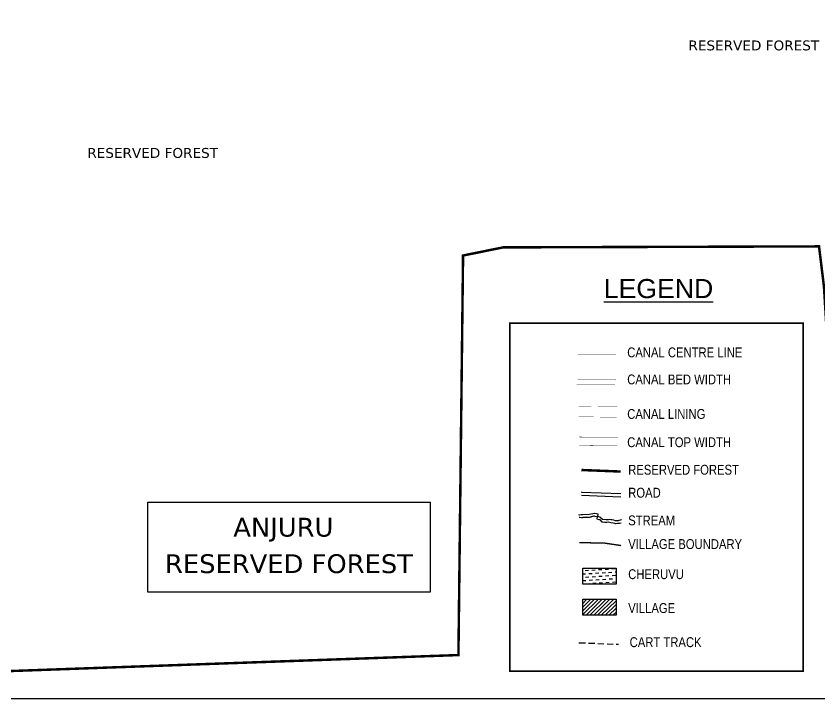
# Model space of a CAD drawing. Header units: inches. Extents: x 360616 to 379062, y 1506291 to 1520405.
# Drawn here: x 372143 to 375391, y 1507683 to 1510441 of the extents above; entities that cross this region are included whole.
import ezdxf
from ezdxf.enums import TextEntityAlignment as Align

# ---------------------------------------------------------------- set-up
doc = ezdxf.new("R2010")
doc.units = ezdxf.units.IN
doc.header["$MEASUREMENT"] = 0
for name, pattern in [('ACAD_ISO02W100', [15, 12, -3]), ('BORDER', [1.75, 0.5, -0.25, 0.5, -0.25, 0, -0.25]), ('DASHED', [0.75, 0.5, -0.25])]:
    doc.linetypes.add(name, pattern=pattern)
for name, color, linetype in [('canal bed with', 5, 'Continuous'), ('FRAME 025', 7, 'Continuous'), ('laying', 4, 'Continuous'), ('S', 6, 'Continuous'), ('STREAM', 4, 'Continuous'), ('TABLE', 7, 'Continuous'), ('Tank', 17, 'Continuous'), ('TITLEBLOCK', 7, 'Continuous'), ('Top of bound', 1, 'Continuous'), ('VB NAME', 5, 'ACAD_ISO02W100'), ('VILLAGE_AREA', 1, 'Continuous'), ('ZSTU', 7, 'Continuous'), ('ZTEXT', 7, 'Continuous')]:
    doc.layers.add(name, color=color, linetype=linetype)
doc.layers.add('ROAD', color=1, linetype='Continuous', lineweight=25)
doc.layers.add('VILL_BOUNDARY', color=6, linetype='BORDER', lineweight=30)
doc.styles.add('A', font='ARIAL.TTF')
doc.styles.add('ARIALN', font='ARIALN.TTF')
doc.styles.get("Standard").update_dxf_attribs({"font": 'verdana.TTF'})

msp = doc.modelspace()

# ---------------------------------------------------------------- hatches: boundary and pattern name
at = {"layer": 'Tank'}
h = msp.add_hatch(dxfattribs=at)
h.set_pattern_fill('DASH', color=4, scale=107.39145, angle=3.5405, style=0)
h.set_pattern_definition([(3.5405362, (-2396804.32, -9750792.038), (12.569319033, 14.227300593), [13.4239313, -13.4239313])])
h.paths.add_polyline_path([(374566.9, 1508146.1), (374566.9, 1508210.3), (374432.7, 1508210.3), (374432.7, 1508146.1)])
at = {"layer": 'VILLAGE_AREA'}
h = msp.add_hatch(dxfattribs=at)
h.set_pattern_fill('ANSI31', color=256, scale=86.440344, angle=-0.5799, style=0)
h.set_pattern_definition([(44.4201121, (-48610.575, -101027.643), (-7.562601874, 7.71725386), [])])
h.paths.add_polyline_path([(374432.7, 1508085.3), (374432.7, 1508021.1), (374566.9, 1508021.1), (374566.9, 1508085.3)])

# ---------------------------------------------------------------- linework, layer by layer
at = {"layer": 'canal bed with', "color": 5, "const_width": 1.44}
for points in [[(374562.5, 1508951.5), (374553.4, 1508951.6), (374408.9, 1508951.5), (374407.9, 1508951.6)], [(374567.4, 1508970.9), (374553.6, 1508971.1), (374411.9, 1508971)]]:
    msp.add_lwpolyline(points, dxfattribs=at)
at = {"layer": 'FRAME 025', "lineweight": -3, "const_width": 7.21}
msp.add_lwpolyline([(374137.7, 1509200.4), (375323.5, 1509200.4), (375323.5, 1507794.9), (374137.7, 1507794.9)], close=True, dxfattribs=at)
at = {"layer": 'FRAME 025', "lineweight": -3}
for points in [[(374432.7, 1508210.3), (374566.9, 1508210.3), (374566.9, 1508146.1), (374432.7, 1508146.1)], [(374432.7, 1508085.3), (374566.9, 1508085.3), (374566.9, 1508021.1), (374432.7, 1508021.1)]]:
    msp.add_lwpolyline(points, close=True, dxfattribs=at)
at = {"layer": 'laying', "const_width": 1.15}
for points in [[(374416.4, 1508865), (374525.2, 1508864.2), (374572.3, 1508863.6)], [(374416.2, 1508822), (374534.5, 1508821.1), (374569.9, 1508820.7)]]:
    msp.add_lwpolyline(points, dxfattribs=at)
at = {"layer": 'ROAD', "color": 1}
for points in [[(374427, 1508518.6), (374428, 1508518.3), (374586, 1508512.2)], [(374427, 1508505.3), (374427.4, 1508505.2), (374586, 1508498.9)]]:
    msp.add_lwpolyline(points, dxfattribs=at)
at = {"layer": 'ROAD', "color": 30, "linetype": 'DASHED', "ltscale": 50}
msp.add_lwpolyline([(374417.3, 1507910), (374418.3, 1507909.8), (374576.3, 1507903.6)], dxfattribs=at)
at = {"layer": 'S', "color": 6, "const_width": 1.08}
msp.add_lwpolyline([(374566.7, 1509075), (374555.3, 1509075.1), (374411.7, 1509075)], dxfattribs=at)
at = {"layer": 'STREAM'}
for points in [[(374589.3, 1508405.7), (374587.4, 1508405.7), (374583.5, 1508404.7), (374578.2, 1508402.9), (374575.8, 1508402.1), (374573.6, 1508402), (374572.4, 1508401.8), (374568.9, 1508401.8), (374564.6, 1508402.5), (374557.5, 1508404.2), (374549.8, 1508406.1), (374546.2, 1508406.7), (374539.7, 1508407), (374534.6, 1508406.6), (374527.3, 1508406.4), (374512.4, 1508407), (374502.1, 1508416.3), (374494.1, 1508419.5), (374495.4, 1508429.3), (374487.4, 1508430.3), (374479.9, 1508431.1), (374478, 1508431.1), (374473.4, 1508430.7), (374465.9, 1508428.9), (374458.9, 1508427.3), (374431.8, 1508425.8), (374425.9, 1508425.9), (374420.6, 1508425.5), (374416.2, 1508426.2)], [(374588.2, 1508392.8), (374587.3, 1508392.6), (374581.1, 1508391.8), (374573.4, 1508390.9), (374566.8, 1508390.1), (374561.8, 1508390.9), (374555.5, 1508392.2), (374546.3, 1508394.4), (374535.4, 1508396.2), (374530.3, 1508395.9), (374526.1, 1508395.6), (374521.5, 1508395.4), (374513.4, 1508396.6), (374510.7, 1508397), (374505.4, 1508402.8), (374501.4, 1508406.1), (374496.9, 1508406.5), (374492.3, 1508407.9), (374490.1, 1508409.5), (374492.1, 1508417.8), (374487.8, 1508418.9), (374482.6, 1508420.1), (374479.8, 1508420.3), (374477.3, 1508420.4), (374473.2, 1508419.5), (374471.1, 1508419.2), (374468.5, 1508418.6), (374466.3, 1508418), (374464.7, 1508417.5), (374462.4, 1508416.8), (374458.2, 1508416.1), (374435.7, 1508415.3), (374433.5, 1508414.9), (374429.9, 1508414.7), (374427.4, 1508414.6), (374420.4, 1508415.2), (374419.1, 1508415.3), (374417.9, 1508415.4)]]:
    msp.add_lwpolyline(points, dxfattribs=at)
at = {"layer": 'Top of bound', "const_width": 1.44}
for points in [[(374418.7, 1508740.7), (374527, 1508739.9), (374574.7, 1508739.4)], [(374572.9, 1508704.8), (374538, 1508705.2), (374419.3, 1508706)]]:
    msp.add_lwpolyline(points, dxfattribs=at)
at = {"layer": 'VB NAME', "color": 3, "linetype": 'ByBlock', "ltscale": 2}
msp.add_lwpolyline([(372675.1, 1508477), (373815.4, 1508477), (373815.4, 1508113.4), (372675.1, 1508113.4)], close=True, dxfattribs=at)
at = {"layer": 'VILL_BOUNDARY', "color": 6, "linetype": 'DASHED', "lineweight": -2, "ltscale": 50, "const_width": 5.41}
msp.add_lwpolyline([(374418.9, 1508313.7), (374516.8, 1508312.7), (374587.6, 1508302.2)], dxfattribs=at)
at = {"layer": 'ZSTU'}
msp.add_lwpolyline([(376959.8, 1507682.8), (360959.8, 1507682.8), (360959.8, 1519162.8), (376959.8, 1519162.8)], close=True, dxfattribs=at)
at = {"layer": 'ZSTU', "color": 3, "const_width": 10}
for points in [[(376825.5, 1509000.9), (376103.9, 1508977.9), (375430.8, 1508960), (375407.1, 1509348.1), (375387.2, 1509510.5), (374110.8, 1509506.5), (373948.9, 1509473.6), (373930.2, 1507860), (371102.7, 1507759.1), (370977.9, 1508165.3), (370918.6, 1508199.8), (369965.6, 1507931.2), (369935.8, 1508710.9), (369866.1, 1509073.9), (369892.5, 1509725.6), (369864.1, 1509993.3), (369775.6, 1510064.1), (369770.6, 1510145), (369727, 1510390)], [(374427, 1508607.5), (374427.4, 1508607.4), (374586, 1508601.1)]]:
    msp.add_lwpolyline(points, dxfattribs=at)

# ---------------------------------------------------------------- texts
at = {"layer": 'TABLE', "extrusion": (0.000201441, 0.004807, 0.999988), "style": 'A'}
msp.add_text('%%ULEGEND', height=77.03, rotation=359.9999, dxfattribs=at).set_placement((374738.6, 1509322.4, 7330.6), align=Align.MIDDLE)
at = {"layer": 'TITLEBLOCK', "extrusion": (0.000201441, 0.004807, 0.999988), "style": 'ARIALN'}
for s, height, p in [('CANAL CENTRE LINE', 39.715, (374612.2, 1509044.8, 7329.3)), ('CANAL BED WIDTH', 39.715, (374612.2, 1508935.5, 7328.7)), ('CANAL LINING', 39.715, (374612.2, 1508796, 7328.1)), ('CANAL TOP WIDTH', 39.715, (374612.2, 1508681.9, 7327.5)), ('RESERVED FOREST', 39.715, (374616.2, 1508570.7, 7327)), ('ROAD', 39.71, (374616.2, 1508478.1, 7326.5)), ('STREAM', 39.71, (374616.2, 1508366.1, 7326)), ('VILLAGE BOUNDARY', 39.715, (374616.2, 1508270.6, 7325.5)), ('CHERUVU', 39.71, (374616.2, 1508149, 7325)), ('VILLAGE', 39.71, (374616.2, 1508012.2, 7324.3)), ('CART TRACK', 39.71, (374622, 1507874.4, 7323.6))]:
    msp.add_text(s, height=height, rotation=359.9999, dxfattribs=at).set_placement(p)
at = {"layer": 'VB NAME', "color": 3, "ltscale": 2}
for s, height, p in [('ANJURU', 75.88, (373020.6, 1508338.5)), ('RESERVED FOREST', 75.878, (372744.5, 1508191.1))]:
    msp.add_text(s, height=height, dxfattribs=at).set_placement(p)
at = {"layer": 'ZTEXT', "color": 3, "ltscale": 2, "char_height": 40, "attachment_point": 1}
for insert in [(374859.4, 1510342.2), (372430.6, 1509908)]:
    msp.add_mtext('RESERVED FOREST', dxfattribs=dict(at, insert=insert))

doc.saveas('drawing.dxf')
